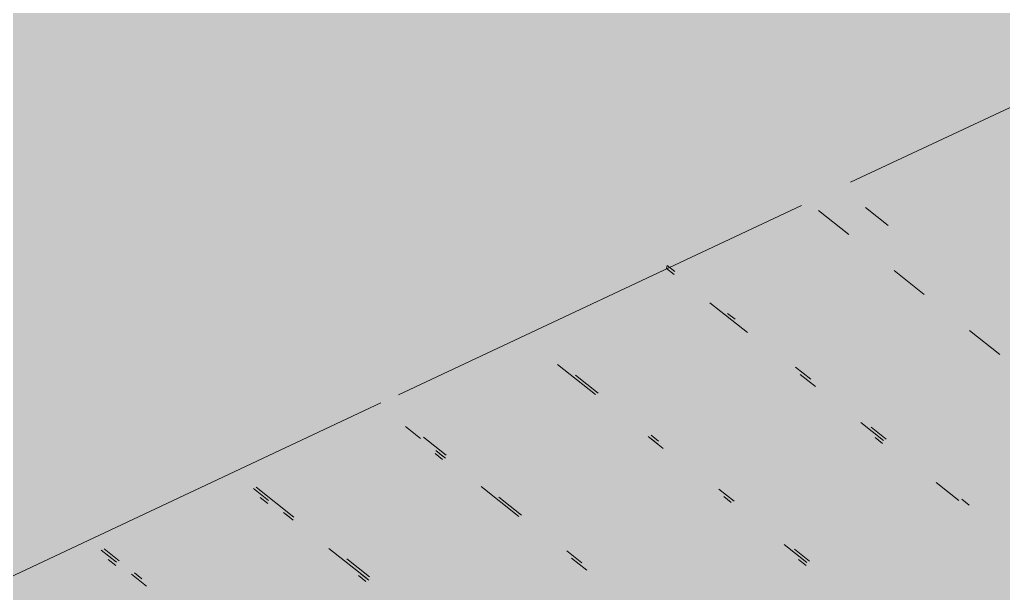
# Paper-space layout '03 3D Building and Roof' of a CAD drawing. Header units: millimetres. Extents: x 5 to 415, y 5 to 292.
# Drawn here: x 253.654 to 257.98, y 86.311 to 88.832 of the extents above; entities that cross this region are included whole.
import ezdxf

# ---------------------------------------------------------------- set-up
doc = ezdxf.new("R2010")
doc.units = ezdxf.units.MM
doc.layers.add('EXISTING', color=7, linetype='Continuous')
doc.layers.add('IMAGES', color=7, linetype='Continuous')

# ---------------------------------------------------------------- blocks, each defined once
blk = doc.blocks.new('SHEET_03')
at = {"layer": 'EXISTING', "color": 250, "lineweight": 9}
for p, q in [((257.3087, 88.1174), (260.9688, 89.8357)), ((255.3199, 87.1837), (257.0922, 88.0157)), ((257.1673, 87.993), (257.3001, 87.8877)), ((257.4738, 87.9273), (257.3742, 88.0063)), ((256.5023, 87.7522), (256.4991, 87.7386)), ((256.5323, 87.7123), (256.4991, 87.7386)), ((256.5355, 87.7259), (256.5023, 87.7522)), ((257.4993, 87.7296), (257.6321, 87.6243)), ((256.689, 87.5883), (256.8549, 87.4566)), ((256.801, 87.5152), (256.7678, 87.5415)), ((257.8313, 87.4662), (257.964, 87.3609)), ((256.0201, 87.3162), (256.186, 87.1845)), ((257.133, 87.2518), (257.0666, 87.3045)), ((256.1985, 87.1904), (256.0989, 87.2694)), ((257.0873, 87.2723), (257.1537, 87.2196)), ((253.432, 86.2974), (255.2428, 87.1475)), ((255.3512, 87.0441), (255.4175, 86.9914)), ((257.3529, 87.0616), (257.4525, 86.9825)), ((257.465, 86.9884), (257.3986, 87.0411)), ((255.5296, 86.9183), (255.43, 86.9973)), ((256.4184, 87.0002), (256.4848, 86.9475)), ((256.461, 86.9661), (256.4278, 86.9924)), ((256.4641, 86.9797), (256.4309, 87.006)), ((257.4493, 86.9689), (257.4161, 86.9953)), ((255.514, 86.8988), (255.4808, 86.9251)), ((255.4839, 86.9388), (255.5171, 86.9124)), ((255.5265, 86.9047), (255.4933, 86.931)), ((254.8607, 86.6462), (254.6947, 86.7779)), ((255.6831, 86.7807), (255.8491, 86.649)), ((257.6848, 86.7982), (257.7844, 86.7192)), ((254.6823, 86.772), (254.7486, 86.7193)), ((254.7455, 86.7057), (254.7123, 86.7321)), ((255.8616, 86.6549), (255.762, 86.7339)), ((256.796, 86.7163), (256.7297, 86.769)), ((256.7504, 86.7368), (256.7836, 86.7104)), ((257.8301, 86.6987), (257.7969, 86.725)), ((254.815, 86.6667), (254.8482, 86.6403)), ((254.8576, 86.6326), (254.8244, 86.6589)), ((257.0159, 86.5261), (257.1155, 86.447)), ((254.0133, 86.4999), (254.0797, 86.4472)), ((254.0922, 86.4531), (254.0258, 86.5058)), ((255.0142, 86.5086), (255.1802, 86.3769)), ((256.1271, 86.4442), (256.0608, 86.4969)), ((257.128, 86.4529), (257.0616, 86.5056)), ((254.0766, 86.4336), (254.0434, 86.4599)), ((255.1927, 86.3828), (255.0931, 86.4618)), ((256.0815, 86.4647), (256.1478, 86.412)), ((257.1124, 86.4334), (257.0792, 86.4598)), ((254.1461, 86.3946), (254.2125, 86.3419)), ((254.1918, 86.3741), (254.1586, 86.4004)), ((255.177, 86.3633), (255.1439, 86.3896)), ((255.1895, 86.3692), (255.1563, 86.3955))]:
    blk.add_line(p, q, dxfattribs=at)
at = {"layer": 'IMAGES', "color": 7}
for points in [[(253.5836, 88.7841), (258.4018, 88.7841), (253.5836, 88.8805), (258.4018, 88.8805)], [(253.3909, 88.6877), (258.1127, 88.6877), (253.3909, 88.7841), (258.1127, 88.7841)], [(253.2945, 88.5913), (257.92, 88.5913), (253.2945, 88.6877), (257.92, 88.6877)], [(257.92, 88.5913), (258.0164, 88.5913), (257.92, 88.6877), (258.0164, 88.6877)], [(253.0055, 88.4949), (257.7273, 88.4949), (253.0055, 88.5913), (257.7273, 88.5913)], [(257.7273, 88.4949), (257.8236, 88.4949), (257.7273, 88.5913), (257.8236, 88.5913)], [(257.8236, 88.4949), (257.92, 88.4949), (257.8236, 88.5913), (257.92, 88.5913)], [(257.92, 88.3985), (258.0164, 88.3985), (257.92, 88.5913), (258.0164, 88.5913)], [(252.9091, 88.3985), (257.6309, 88.3985), (252.9091, 88.4949), (257.6309, 88.4949)], [(257.6309, 88.3985), (257.7273, 88.3985), (257.6309, 88.4949), (257.7273, 88.4949)], [(257.7273, 88.3985), (257.92, 88.3985), (257.7273, 88.4949), (257.92, 88.4949)], [(252.7164, 88.3021), (257.3418, 88.3021), (252.7164, 88.3985), (257.3418, 88.3985)], [(257.3418, 88.3021), (257.4382, 88.3021), (257.3418, 88.3985), (257.4382, 88.3985)], [(257.4382, 88.3021), (257.5345, 88.3021), (257.4382, 88.3985), (257.5345, 88.3985)], [(257.5345, 88.3021), (257.7273, 88.3021), (257.5345, 88.3985), (257.7273, 88.3985)], [(257.7273, 88.3021), (257.8236, 88.3021), (257.7273, 88.3985), (257.8236, 88.3985)], [(257.8236, 88.3021), (257.92, 88.3021), (257.8236, 88.3985), (257.92, 88.3985)], [(257.92, 88.3021), (258.0164, 88.3021), (257.92, 88.3985), (258.0164, 88.3985)], [(252.3309, 88.2057), (257.1491, 88.2057), (252.3309, 88.3021), (257.1491, 88.3021)], [(257.1491, 88.2057), (257.2455, 88.2057), (257.1491, 88.3021), (257.2455, 88.3021)], [(257.2455, 88.2057), (257.3418, 88.2057), (257.2455, 88.3021), (257.3418, 88.3021)], [(257.3418, 88.2057), (257.5345, 88.2057), (257.3418, 88.3021), (257.5345, 88.3021)], [(257.5345, 88.2057), (257.6309, 88.2057), (257.5345, 88.3021), (257.6309, 88.3021)], [(257.6309, 88.2057), (257.7273, 88.2057), (257.6309, 88.3021), (257.7273, 88.3021)], [(257.7273, 88.2057), (257.8236, 88.2057), (257.7273, 88.3021), (257.8236, 88.3021)], [(257.8236, 88.2057), (257.92, 88.2057), (257.8236, 88.3021), (257.92, 88.3021)], [(257.92, 88.2057), (258.0164, 88.2057), (257.92, 88.3021), (258.0164, 88.3021)], [(252.2345, 88.1093), (256.9564, 88.1093), (252.2345, 88.2057), (256.9564, 88.2057)], [(256.9564, 88.1093), (257.0527, 88.1093), (256.9564, 88.2057), (257.0527, 88.2057)], [(257.0527, 88.1093), (257.1491, 88.1093), (257.0527, 88.2057), (257.1491, 88.2057)], [(257.1491, 88.1093), (257.2455, 88.1093), (257.1491, 88.2057), (257.2455, 88.2057)], [(257.2455, 88.1093), (257.4382, 88.1093), (257.2455, 88.2057), (257.4382, 88.2057)], [(257.4382, 88.1093), (257.5345, 88.1093), (257.4382, 88.2057), (257.5345, 88.2057)], [(257.5345, 88.1093), (257.6309, 88.1093), (257.5345, 88.2057), (257.6309, 88.2057)], [(257.6309, 88.1093), (257.7273, 88.1093), (257.6309, 88.2057), (257.7273, 88.2057)], [(257.7273, 88.1093), (257.8236, 88.1093), (257.7273, 88.2057), (257.8236, 88.2057)], [(257.8236, 88.1093), (257.92, 88.1093), (257.8236, 88.2057), (257.92, 88.2057)], [(257.92, 88.1093), (258.0164, 88.1093), (257.92, 88.2057), (258.0164, 88.2057)], [(251.8491, 88.0129), (256.6673, 88.0129), (251.8491, 88.1093), (256.6673, 88.1093)], [(256.6673, 88.0129), (256.86, 88.0129), (256.6673, 88.1093), (256.86, 88.1093)], [(256.86, 88.0129), (256.9564, 88.0129), (256.86, 88.1093), (256.9564, 88.1093)], [(256.9564, 88.0129), (257.0527, 88.0129), (256.9564, 88.1093), (257.0527, 88.1093)], [(257.0527, 88.0129), (257.3418, 88.0129), (257.0527, 88.1093), (257.3418, 88.1093)], [(257.3418, 88.0129), (257.4382, 88.0129), (257.3418, 88.1093), (257.4382, 88.1093)], [(257.4382, 88.0129), (257.5345, 88.0129), (257.4382, 88.1093), (257.5345, 88.1093)], [(257.5345, 88.0129), (257.6309, 88.0129), (257.5345, 88.1093), (257.6309, 88.1093)], [(257.6309, 88.0129), (257.92, 88.0129), (257.6309, 88.1093), (257.92, 88.1093)], [(257.92, 88.0129), (258.0164, 88.0129), (257.92, 88.1093), (258.0164, 88.1093)], [(251.6564, 87.9165), (256.4745, 87.9165), (251.6564, 88.0129), (256.4745, 88.0129)], [(256.4745, 87.9165), (256.5709, 87.9165), (256.4745, 88.0129), (256.5709, 88.0129)], [(256.5709, 87.9165), (256.6673, 87.9165), (256.5709, 88.0129), (256.6673, 88.0129)], [(256.6673, 87.8201), (256.7636, 87.8201), (256.6673, 88.0129), (256.7636, 88.0129)], [(256.7636, 87.9165), (256.86, 87.9165), (256.7636, 88.0129), (256.86, 88.0129)], [(256.86, 87.9165), (257.0527, 87.9165), (256.86, 88.0129), (257.0527, 88.0129)], [(257.0527, 87.9165), (257.1491, 87.9165), (257.0527, 88.0129), (257.1491, 88.0129)], [(257.1491, 87.9165), (257.2455, 87.9165), (257.1491, 88.0129), (257.2455, 88.0129)], [(257.2455, 87.9165), (257.3418, 87.9165), (257.2455, 88.0129), (257.3418, 88.0129)], [(257.3418, 87.9165), (257.4382, 87.9165), (257.3418, 88.0129), (257.4382, 88.0129)], [(257.4382, 87.9165), (257.5345, 87.9165), (257.4382, 88.0129), (257.5345, 88.0129)], [(257.5345, 87.9165), (257.6309, 87.9165), (257.5345, 88.0129), (257.6309, 88.0129)], [(257.6309, 87.9165), (258.1127, 87.9165), (257.6309, 88.0129), (258.1127, 88.0129)], [(251.56, 87.8201), (256.1855, 87.8201), (251.56, 87.9165), (256.1855, 87.9165)], [(256.1855, 87.8201), (256.3782, 87.8201), (256.1855, 87.9165), (256.3782, 87.9165)], [(256.3782, 87.8201), (256.4745, 87.8201), (256.3782, 87.9165), (256.4745, 87.9165)], [(256.4745, 87.7237), (256.5709, 87.7237), (256.4745, 87.9165), (256.5709, 87.9165)], [(256.5709, 87.8201), (256.6673, 87.8201), (256.5709, 87.9165), (256.6673, 87.9165)], [(256.7636, 87.8201), (256.86, 87.8201), (256.7636, 87.9165), (256.86, 87.9165)], [(256.86, 87.8201), (256.9564, 87.8201), (256.86, 87.9165), (256.9564, 87.9165)], [(256.9564, 87.8201), (257.0527, 87.8201), (256.9564, 87.9165), (257.0527, 87.9165)], [(257.0527, 87.8201), (257.1491, 87.8201), (257.0527, 87.9165), (257.1491, 87.9165)], [(257.1491, 87.8201), (257.2455, 87.8201), (257.1491, 87.9165), (257.2455, 87.9165)], [(257.2455, 87.8201), (257.3418, 87.8201), (257.2455, 87.9165), (257.3418, 87.9165)], [(257.3418, 87.8201), (257.4382, 87.8201), (257.3418, 87.9165), (257.4382, 87.9165)], [(257.4382, 87.8201), (257.5345, 87.8201), (257.4382, 87.9165), (257.5345, 87.9165)], [(257.5345, 87.8201), (257.6309, 87.8201), (257.5345, 87.9165), (257.6309, 87.9165)], [(257.6309, 87.8201), (257.7273, 87.8201), (257.6309, 87.9165), (257.7273, 87.9165)], [(257.7273, 87.8201), (257.8236, 87.8201), (257.7273, 87.9165), (257.8236, 87.9165)], [(257.8236, 87.8201), (258.2091, 87.8201), (257.8236, 87.9165), (258.2091, 87.9165)], [(251.2709, 87.7237), (256.1855, 87.7237), (251.2709, 87.8201), (256.1855, 87.8201)], [(256.1855, 87.7237), (256.3782, 87.7237), (256.1855, 87.8201), (256.3782, 87.8201)], [(256.3782, 87.7237), (256.4745, 87.7237), (256.3782, 87.8201), (256.4745, 87.8201)], [(256.5709, 87.7237), (256.6673, 87.7237), (256.5709, 87.8201), (256.6673, 87.8201)], [(256.6673, 87.7237), (256.7636, 87.7237), (256.6673, 87.8201), (256.7636, 87.8201)], [(256.7636, 87.7237), (256.86, 87.7237), (256.7636, 87.8201), (256.86, 87.8201)], [(256.86, 87.7237), (257.0527, 87.7237), (256.86, 87.8201), (257.0527, 87.8201)], [(257.0527, 87.7237), (257.1491, 87.7237), (257.0527, 87.8201), (257.1491, 87.8201)], [(257.1491, 87.7237), (257.2455, 87.7237), (257.1491, 87.8201), (257.2455, 87.8201)], [(257.2455, 87.7237), (257.3418, 87.7237), (257.2455, 87.8201), (257.3418, 87.8201)], [(257.3418, 87.7237), (257.4382, 87.7237), (257.3418, 87.8201), (257.4382, 87.8201)], [(257.4382, 87.7237), (257.6309, 87.7237), (257.4382, 87.8201), (257.6309, 87.8201)], [(257.6309, 87.6273), (257.7273, 87.6273), (257.6309, 87.8201), (257.7273, 87.8201)], [(257.7273, 87.7237), (257.8236, 87.7237), (257.7273, 87.8201), (257.8236, 87.8201)], [(257.8236, 87.7237), (257.92, 87.7237), (257.8236, 87.8201), (257.92, 87.8201)], [(257.92, 87.7237), (258.3055, 87.7237), (257.92, 87.8201), (258.3055, 87.8201)], [(251.0782, 87.6273), (255.8, 87.6273), (251.0782, 87.7237), (255.8, 87.7237)], [(255.8, 87.6273), (255.8964, 87.6273), (255.8, 87.7237), (255.8964, 87.7237)], [(255.8964, 87.6273), (255.9927, 87.6273), (255.8964, 87.7237), (255.9927, 87.7237)], [(255.9927, 87.6273), (256.0891, 87.6273), (255.9927, 87.7237), (256.0891, 87.7237)], [(256.0891, 87.6273), (256.1855, 87.6273), (256.0891, 87.7237), (256.1855, 87.7237)], [(256.1855, 87.6273), (256.2818, 87.6273), (256.1855, 87.7237), (256.2818, 87.7237)], [(256.2818, 87.6273), (256.4745, 87.6273), (256.2818, 87.7237), (256.4745, 87.7237)], [(256.4745, 87.6273), (256.6673, 87.6273), (256.4745, 87.7237), (256.6673, 87.7237)], [(256.6673, 87.6273), (256.7636, 87.6273), (256.6673, 87.7237), (256.7636, 87.7237)], [(256.7636, 87.6273), (256.86, 87.6273), (256.7636, 87.7237), (256.86, 87.7237)], [(256.86, 87.6273), (257.3418, 87.6273), (256.86, 87.7237), (257.3418, 87.7237)], [(257.3418, 87.6273), (257.4382, 87.6273), (257.3418, 87.7237), (257.4382, 87.7237)], [(257.4382, 87.6273), (257.5345, 87.6273), (257.4382, 87.7237), (257.5345, 87.7237)], [(257.5345, 87.6273), (257.6309, 87.6273), (257.5345, 87.7237), (257.6309, 87.7237)], [(257.7273, 87.6273), (257.8236, 87.6273), (257.7273, 87.7237), (257.8236, 87.7237)], [(257.8236, 87.6273), (257.92, 87.6273), (257.8236, 87.7237), (257.92, 87.7237)], [(257.92, 87.6273), (258.0164, 87.6273), (257.92, 87.7237), (258.0164, 87.7237)], [(250.9818, 87.5309), (255.7036, 87.5309), (250.9818, 87.6273), (255.7036, 87.6273)], [(255.7036, 87.5309), (255.8, 87.5309), (255.7036, 87.6273), (255.8, 87.6273)], [(255.8, 87.5309), (255.8964, 87.5309), (255.8, 87.6273), (255.8964, 87.6273)], [(255.8964, 87.5309), (255.9927, 87.5309), (255.8964, 87.6273), (255.9927, 87.6273)], [(255.9927, 87.5309), (256.0891, 87.5309), (255.9927, 87.6273), (256.0891, 87.6273)], [(256.0891, 87.5309), (256.1855, 87.5309), (256.0891, 87.6273), (256.1855, 87.6273)], [(256.1855, 87.5309), (256.2818, 87.5309), (256.1855, 87.6273), (256.2818, 87.6273)], [(256.2818, 87.5309), (256.3782, 87.5309), (256.2818, 87.6273), (256.3782, 87.6273)], [(256.3782, 87.5309), (256.4745, 87.5309), (256.3782, 87.6273), (256.4745, 87.6273)], [(256.4745, 87.5309), (256.5709, 87.5309), (256.4745, 87.6273), (256.5709, 87.6273)], [(256.5709, 87.5309), (256.6673, 87.5309), (256.5709, 87.6273), (256.6673, 87.6273)], [(256.6673, 87.5309), (256.7636, 87.5309), (256.6673, 87.6273), (256.7636, 87.6273)], [(256.7636, 87.5309), (256.86, 87.5309), (256.7636, 87.6273), (256.86, 87.6273)], [(256.86, 87.5309), (256.9564, 87.5309), (256.86, 87.6273), (256.9564, 87.6273)], [(256.9564, 87.5309), (257.4382, 87.5309), (256.9564, 87.6273), (257.4382, 87.6273)], [(257.4382, 87.5309), (257.5345, 87.5309), (257.4382, 87.6273), (257.5345, 87.6273)], [(257.5345, 87.5309), (257.6309, 87.5309), (257.5345, 87.6273), (257.6309, 87.6273)], [(257.6309, 87.5309), (257.7273, 87.5309), (257.6309, 87.6273), (257.7273, 87.6273)], [(257.7273, 87.5309), (257.92, 87.5309), (257.7273, 87.6273), (257.92, 87.6273)], [(257.92, 87.5309), (258.0164, 87.5309), (257.92, 87.6273), (258.0164, 87.6273)], [(250.6927, 87.4345), (255.7036, 87.4345), (250.6927, 87.5309), (255.7036, 87.5309)], [(255.7036, 87.4345), (255.8, 87.4345), (255.7036, 87.5309), (255.8, 87.5309)], [(255.8, 87.4345), (255.9927, 87.4345), (255.8, 87.5309), (255.9927, 87.5309)], [(255.9927, 87.4345), (256.0891, 87.4345), (255.9927, 87.5309), (256.0891, 87.5309)], [(256.0891, 87.4345), (256.1855, 87.4345), (256.0891, 87.5309), (256.1855, 87.5309)], [(256.1855, 87.4345), (256.3782, 87.4345), (256.1855, 87.5309), (256.3782, 87.5309)], [(256.3782, 87.4345), (256.4745, 87.4345), (256.3782, 87.5309), (256.4745, 87.5309)], [(256.4745, 87.4345), (256.5709, 87.4345), (256.4745, 87.5309), (256.5709, 87.5309)], [(256.5709, 87.4345), (256.6673, 87.4345), (256.5709, 87.5309), (256.6673, 87.5309)], [(256.6673, 87.4345), (256.7636, 87.4345), (256.6673, 87.5309), (256.7636, 87.5309)], [(256.7636, 87.4345), (256.9564, 87.4345), (256.7636, 87.5309), (256.9564, 87.5309)], [(256.9564, 87.4345), (257.0527, 87.4345), (256.9564, 87.5309), (257.0527, 87.5309)], [(257.0527, 87.4345), (257.5345, 87.4345), (257.0527, 87.5309), (257.5345, 87.5309)], [(257.5345, 87.4345), (257.6309, 87.4345), (257.5345, 87.5309), (257.6309, 87.5309)], [(257.6309, 87.4345), (257.7273, 87.4345), (257.6309, 87.5309), (257.7273, 87.5309)], [(257.7273, 87.4345), (257.8236, 87.4345), (257.7273, 87.5309), (257.8236, 87.5309)], [(257.8236, 87.4345), (258.0164, 87.4345), (257.8236, 87.5309), (258.0164, 87.5309)], [(250.5, 87.3381), (255.2218, 87.3381), (250.5, 87.4345), (255.2218, 87.4345)], [(255.2218, 87.3381), (255.3182, 87.3381), (255.2218, 87.4345), (255.3182, 87.4345)], [(255.3182, 87.3381), (255.4145, 87.3381), (255.3182, 87.4345), (255.4145, 87.4345)], [(255.4145, 87.3381), (255.6073, 87.3381), (255.4145, 87.4345), (255.6073, 87.4345)], [(255.6073, 87.3381), (255.7036, 87.3381), (255.6073, 87.4345), (255.7036, 87.4345)], [(255.7036, 87.3381), (255.9927, 87.3381), (255.7036, 87.4345), (255.9927, 87.4345)], [(255.9927, 87.3381), (256.0891, 87.3381), (255.9927, 87.4345), (256.0891, 87.4345)], [(256.0891, 87.3381), (256.1855, 87.3381), (256.0891, 87.4345), (256.1855, 87.4345)], [(256.1855, 87.3381), (256.6673, 87.3381), (256.1855, 87.4345), (256.6673, 87.4345)], [(256.6673, 87.3381), (256.7636, 87.3381), (256.6673, 87.4345), (256.7636, 87.4345)], [(256.7636, 87.3381), (256.86, 87.3381), (256.7636, 87.4345), (256.86, 87.4345)], [(256.86, 87.3381), (256.9564, 87.3381), (256.86, 87.4345), (256.9564, 87.4345)], [(256.9564, 87.3381), (257.0527, 87.3381), (256.9564, 87.4345), (257.0527, 87.4345)], [(257.0527, 87.3381), (257.1491, 87.3381), (257.0527, 87.4345), (257.1491, 87.4345)], [(257.1491, 87.3381), (257.2455, 87.3381), (257.1491, 87.4345), (257.2455, 87.4345)], [(257.2455, 87.3381), (257.6309, 87.3381), (257.2455, 87.4345), (257.6309, 87.4345)], [(257.6309, 87.3381), (257.7273, 87.3381), (257.6309, 87.4345), (257.7273, 87.4345)], [(257.7273, 87.3381), (257.8236, 87.3381), (257.7273, 87.4345), (257.8236, 87.4345)], [(257.8236, 87.3381), (257.92, 87.3381), (257.8236, 87.4345), (257.92, 87.4345)], [(257.92, 87.3381), (258.0164, 87.3381), (257.92, 87.4345), (258.0164, 87.4345)], [(250.4036, 87.2417), (255.2218, 87.2417), (250.4036, 87.3381), (255.2218, 87.3381)], [(255.2218, 87.1453), (255.3182, 87.1453), (255.2218, 87.3381), (255.3182, 87.3381)], [(255.3182, 87.2417), (255.5109, 87.2417), (255.3182, 87.3381), (255.5109, 87.3381)], [(255.5109, 87.2417), (255.6073, 87.2417), (255.5109, 87.3381), (255.6073, 87.3381)], [(255.6073, 87.2417), (255.7036, 87.2417), (255.6073, 87.3381), (255.7036, 87.3381)], [(255.7036, 87.2417), (255.8, 87.2417), (255.7036, 87.3381), (255.8, 87.3381)], [(255.8, 87.2417), (255.8964, 87.2417), (255.8, 87.3381), (255.8964, 87.3381)], [(255.8964, 87.2417), (255.9927, 87.2417), (255.8964, 87.3381), (255.9927, 87.3381)], [(255.9927, 87.2417), (256.1855, 87.2417), (255.9927, 87.3381), (256.1855, 87.3381)], [(256.1855, 87.2417), (256.2818, 87.2417), (256.1855, 87.3381), (256.2818, 87.3381)], [(256.2818, 87.2417), (256.7636, 87.2417), (256.2818, 87.3381), (256.7636, 87.3381)], [(256.7636, 87.2417), (256.9564, 87.2417), (256.7636, 87.3381), (256.9564, 87.3381)], [(256.9564, 87.2417), (257.1491, 87.2417), (256.9564, 87.3381), (257.1491, 87.3381)], [(257.1491, 87.2417), (257.2455, 87.2417), (257.1491, 87.3381), (257.2455, 87.3381)], [(257.2455, 87.2417), (257.3418, 87.2417), (257.2455, 87.3381), (257.3418, 87.3381)], [(257.3418, 87.2417), (257.8236, 87.2417), (257.3418, 87.3381), (257.8236, 87.3381)], [(257.8236, 87.2417), (257.92, 87.2417), (257.8236, 87.3381), (257.92, 87.3381)], [(257.92, 87.2417), (258.0164, 87.2417), (257.92, 87.3381), (258.0164, 87.3381)], [(250.2109, 87.1453), (254.8364, 87.1453), (250.2109, 87.2417), (254.8364, 87.2417)], [(254.8364, 87.1453), (254.9327, 87.1453), (254.8364, 87.2417), (254.9327, 87.2417)], [(254.9327, 87.1453), (255.0291, 87.1453), (254.9327, 87.2417), (255.0291, 87.2417)], [(255.0291, 87.1453), (255.1255, 87.1453), (255.0291, 87.2417), (255.1255, 87.2417)], [(255.1255, 87.1453), (255.2218, 87.1453), (255.1255, 87.2417), (255.2218, 87.2417)], [(255.3182, 87.1453), (255.4145, 87.1453), (255.3182, 87.2417), (255.4145, 87.2417)], [(255.4145, 87.1453), (255.5109, 87.1453), (255.4145, 87.2417), (255.5109, 87.2417)], [(255.5109, 87.1453), (255.6073, 87.1453), (255.5109, 87.2417), (255.6073, 87.2417)], [(255.6073, 87.1453), (255.8, 87.1453), (255.6073, 87.2417), (255.8, 87.2417)], [(255.8, 87.1453), (255.9927, 87.1453), (255.8, 87.2417), (255.9927, 87.2417)], [(255.9927, 87.1453), (256.0891, 87.1453), (255.9927, 87.2417), (256.0891, 87.2417)], [(256.0891, 87.1453), (256.2818, 87.1453), (256.0891, 87.2417), (256.2818, 87.2417)], [(256.2818, 87.1453), (256.3782, 87.1453), (256.2818, 87.2417), (256.3782, 87.2417)], [(256.3782, 87.1453), (256.9564, 87.1453), (256.3782, 87.2417), (256.9564, 87.2417)], [(256.9564, 87.1453), (257.0527, 87.1453), (256.9564, 87.2417), (257.0527, 87.2417)], [(257.0527, 87.1453), (257.2455, 87.1453), (257.0527, 87.2417), (257.2455, 87.2417)], [(257.2455, 87.1453), (257.3418, 87.1453), (257.2455, 87.2417), (257.3418, 87.2417)], [(257.3418, 87.1453), (257.4382, 87.1453), (257.3418, 87.2417), (257.4382, 87.2417)], [(257.4382, 87.1453), (257.92, 87.1453), (257.4382, 87.2417), (257.92, 87.2417)], [(257.92, 87.1453), (258.0164, 87.1453), (257.92, 87.2417), (258.0164, 87.2417)], [(249.8255, 87.0489), (254.6436, 87.0489), (249.8255, 87.1453), (254.6436, 87.1453)], [(254.6436, 87.0489), (254.8364, 87.0489), (254.6436, 87.1453), (254.8364, 87.1453)], [(254.8364, 87.0489), (254.9327, 87.0489), (254.8364, 87.1453), (254.9327, 87.1453)], [(254.9327, 87.0489), (255.1255, 87.0489), (254.9327, 87.1453), (255.1255, 87.1453)], [(255.1255, 87.0489), (255.2218, 87.0489), (255.1255, 87.1453), (255.2218, 87.1453)], [(255.2218, 87.0489), (255.3182, 87.0489), (255.2218, 87.1453), (255.3182, 87.1453)], [(255.3182, 87.0489), (255.4145, 87.0489), (255.3182, 87.1453), (255.4145, 87.1453)], [(255.4145, 87.0489), (255.5109, 87.0489), (255.4145, 87.1453), (255.5109, 87.1453)], [(255.5109, 87.0489), (255.6073, 87.0489), (255.5109, 87.1453), (255.6073, 87.1453)], [(255.6073, 87.0489), (255.9927, 87.0489), (255.6073, 87.1453), (255.9927, 87.1453)], [(255.9927, 87.0489), (256.0891, 87.0489), (255.9927, 87.1453), (256.0891, 87.1453)], [(256.0891, 87.0489), (256.1855, 87.0489), (256.0891, 87.1453), (256.1855, 87.1453)], [(256.1855, 87.0489), (256.2818, 87.0489), (256.1855, 87.1453), (256.2818, 87.1453)], [(256.2818, 87.0489), (256.3782, 87.0489), (256.2818, 87.1453), (256.3782, 87.1453)], [(256.3782, 87.0489), (256.4745, 87.0489), (256.3782, 87.1453), (256.4745, 87.1453)], [(256.4745, 87.0489), (256.5709, 87.0489), (256.4745, 87.1453), (256.5709, 87.1453)], [(256.5709, 87.0489), (257.1491, 87.0489), (256.5709, 87.1453), (257.1491, 87.1453)], [(257.1491, 87.0489), (257.2455, 87.0489), (257.1491, 87.1453), (257.2455, 87.1453)], [(257.2455, 87.0489), (257.3418, 87.0489), (257.2455, 87.1453), (257.3418, 87.1453)], [(257.3418, 87.0489), (257.4382, 87.0489), (257.3418, 87.1453), (257.4382, 87.1453)], [(257.4382, 87.0489), (257.5345, 87.0489), (257.4382, 87.1453), (257.5345, 87.1453)], [(257.5345, 87.0489), (258.0164, 87.0489), (257.5345, 87.1453), (258.0164, 87.1453)], [(249.8255, 86.9525), (254.4509, 86.9525), (249.8255, 87.0489), (254.4509, 87.0489)], [(254.4509, 86.9525), (254.5473, 86.9525), (254.4509, 87.0489), (254.5473, 87.0489)], [(254.5473, 86.9525), (254.6436, 86.9525), (254.5473, 87.0489), (254.6436, 87.0489)], [(254.6436, 86.9525), (254.8364, 86.9525), (254.6436, 87.0489), (254.8364, 87.0489)], [(254.8364, 86.9525), (255.0291, 86.9525), (254.8364, 87.0489), (255.0291, 87.0489)], [(255.0291, 86.9525), (255.1255, 86.9525), (255.0291, 87.0489), (255.1255, 87.0489)], [(255.1255, 86.9525), (255.2218, 86.9525), (255.1255, 87.0489), (255.2218, 87.0489)], [(255.2218, 86.9525), (255.3182, 86.9525), (255.2218, 87.0489), (255.3182, 87.0489)], [(255.3182, 86.9525), (255.5109, 86.9525), (255.3182, 87.0489), (255.5109, 87.0489)], [(255.5109, 86.9525), (255.6073, 86.9525), (255.5109, 87.0489), (255.6073, 87.0489)], [(255.6073, 86.9525), (255.7036, 86.9525), (255.6073, 87.0489), (255.7036, 87.0489)], [(255.7036, 86.9525), (256.1855, 86.9525), (255.7036, 87.0489), (256.1855, 87.0489)], [(256.1855, 86.9525), (256.2818, 86.9525), (256.1855, 87.0489), (256.2818, 87.0489)], [(256.2818, 86.9525), (256.3782, 86.9525), (256.2818, 87.0489), (256.3782, 87.0489)], [(256.3782, 86.9525), (256.4745, 86.9525), (256.3782, 87.0489), (256.4745, 87.0489)], [(256.4745, 86.9525), (256.5709, 86.9525), (256.4745, 87.0489), (256.5709, 87.0489)], [(256.5709, 86.9525), (256.6673, 86.9525), (256.5709, 87.0489), (256.6673, 87.0489)], [(256.6673, 86.9525), (257.1491, 86.9525), (256.6673, 87.0489), (257.1491, 87.0489)], [(257.1491, 86.9525), (257.2455, 86.9525), (257.1491, 87.0489), (257.2455, 87.0489)], [(257.2455, 86.9525), (257.3418, 86.9525), (257.2455, 87.0489), (257.3418, 87.0489)], [(257.3418, 86.9525), (257.5345, 86.9525), (257.3418, 87.0489), (257.5345, 87.0489)], [(257.5345, 86.9525), (257.6309, 86.9525), (257.5345, 87.0489), (257.6309, 87.0489)], [(257.6309, 86.9525), (257.7273, 86.9525), (257.6309, 87.0489), (257.7273, 87.0489)], [(257.7273, 86.9525), (258.1127, 86.9525), (257.7273, 87.0489), (258.1127, 87.0489)], [(249.44, 86.8561), (254.1618, 86.8561), (249.44, 86.9525), (254.1618, 86.9525)], [(254.1618, 86.8561), (254.2582, 86.8561), (254.1618, 86.9525), (254.2582, 86.9525)], [(254.2582, 86.8561), (254.4509, 86.8561), (254.2582, 86.9525), (254.4509, 86.9525)], [(254.4509, 86.8561), (254.6436, 86.8561), (254.4509, 86.9525), (254.6436, 86.9525)], [(254.6436, 86.8561), (254.74, 86.8561), (254.6436, 86.9525), (254.74, 86.9525)], [(254.74, 86.8561), (254.8364, 86.8561), (254.74, 86.9525), (254.8364, 86.9525)], [(254.8364, 86.8561), (254.9327, 86.8561), (254.8364, 86.9525), (254.9327, 86.9525)], [(254.9327, 86.8561), (255.0291, 86.8561), (254.9327, 86.9525), (255.0291, 86.9525)], [(255.0291, 86.8561), (255.1255, 86.8561), (255.0291, 86.9525), (255.1255, 86.9525)], [(255.1255, 86.8561), (255.2218, 86.8561), (255.1255, 86.9525), (255.2218, 86.9525)], [(255.2218, 86.8561), (255.3182, 86.8561), (255.2218, 86.9525), (255.3182, 86.9525)], [(255.3182, 86.8561), (255.4145, 86.8561), (255.3182, 86.9525), (255.4145, 86.9525)], [(255.4145, 86.8561), (255.6073, 86.8561), (255.4145, 86.9525), (255.6073, 86.9525)], [(255.6073, 86.8561), (255.7036, 86.8561), (255.6073, 86.9525), (255.7036, 86.9525)], [(255.7036, 86.8561), (256.2818, 86.8561), (255.7036, 86.9525), (256.2818, 86.9525)], [(256.2818, 86.8561), (256.3782, 86.8561), (256.2818, 86.9525), (256.3782, 86.9525)], [(256.3782, 86.8561), (256.4745, 86.8561), (256.3782, 86.9525), (256.4745, 86.9525)], [(256.4745, 86.8561), (256.5709, 86.8561), (256.4745, 86.9525), (256.5709, 86.9525)], [(256.5709, 86.8561), (256.6673, 86.8561), (256.5709, 86.9525), (256.6673, 86.9525)], [(256.6673, 86.8561), (256.7636, 86.8561), (256.6673, 86.9525), (256.7636, 86.9525)], [(256.7636, 86.8561), (256.86, 86.8561), (256.7636, 86.9525), (256.86, 86.9525)], [(256.86, 86.8561), (257.3418, 86.8561), (256.86, 86.9525), (257.3418, 86.9525)], [(257.3418, 86.8561), (257.4382, 86.8561), (257.3418, 86.9525), (257.4382, 86.9525)], [(257.4382, 86.8561), (257.5345, 86.8561), (257.4382, 86.9525), (257.5345, 86.9525)], [(257.5345, 86.8561), (257.6309, 86.8561), (257.5345, 86.9525), (257.6309, 86.9525)], [(257.6309, 86.8561), (257.7273, 86.8561), (257.6309, 86.9525), (257.7273, 86.9525)], [(257.7273, 86.8561), (257.8236, 86.8561), (257.7273, 86.9525), (257.8236, 86.9525)], [(257.8236, 86.8561), (258.3055, 86.8561), (257.8236, 86.9525), (258.3055, 86.9525)], [(249.2473, 86.7597), (254.1618, 86.7597), (249.2473, 86.8561), (254.1618, 86.8561)], [(254.1618, 86.7597), (254.2582, 86.7597), (254.1618, 86.8561), (254.2582, 86.8561)], [(254.2582, 86.7597), (254.3545, 86.7597), (254.2582, 86.8561), (254.3545, 86.8561)], [(254.3545, 86.7597), (254.4509, 86.7597), (254.3545, 86.8561), (254.4509, 86.8561)], [(254.4509, 86.7597), (254.5473, 86.7597), (254.4509, 86.8561), (254.5473, 86.8561)], [(254.5473, 86.7597), (254.6436, 86.7597), (254.5473, 86.8561), (254.6436, 86.8561)], [(254.6436, 86.7597), (254.74, 86.7597), (254.6436, 86.8561), (254.74, 86.8561)], [(254.74, 86.7597), (254.8364, 86.7597), (254.74, 86.8561), (254.8364, 86.8561)], [(254.8364, 86.7597), (254.9327, 86.7597), (254.8364, 86.8561), (254.9327, 86.8561)], [(254.9327, 86.7597), (255.0291, 86.7597), (254.9327, 86.8561), (255.0291, 86.8561)], [(255.0291, 86.7597), (255.4145, 86.7597), (255.0291, 86.8561), (255.4145, 86.8561)], [(255.4145, 86.7597), (255.5109, 86.7597), (255.4145, 86.8561), (255.5109, 86.8561)], [(255.5109, 86.7597), (255.6073, 86.7597), (255.5109, 86.8561), (255.6073, 86.8561)], [(255.6073, 86.7597), (255.8, 86.7597), (255.6073, 86.8561), (255.8, 86.8561)], [(255.8, 86.7597), (255.8964, 86.7597), (255.8, 86.8561), (255.8964, 86.8561)], [(255.8964, 86.7597), (256.3782, 86.7597), (255.8964, 86.8561), (256.3782, 86.8561)], [(256.3782, 86.7597), (256.4745, 86.7597), (256.3782, 86.8561), (256.4745, 86.8561)], [(256.4745, 86.7597), (256.5709, 86.7597), (256.4745, 86.8561), (256.5709, 86.8561)], [(256.5709, 86.7597), (256.7636, 86.7597), (256.5709, 86.8561), (256.7636, 86.8561)], [(256.7636, 86.7597), (256.86, 86.7597), (256.7636, 86.8561), (256.86, 86.8561)], [(256.86, 86.7597), (256.9564, 86.7597), (256.86, 86.8561), (256.9564, 86.8561)], [(256.9564, 86.7597), (257.4382, 86.7597), (256.9564, 86.8561), (257.4382, 86.8561)], [(257.4382, 86.7597), (257.5345, 86.7597), (257.4382, 86.8561), (257.5345, 86.8561)], [(257.5345, 86.7597), (257.6309, 86.7597), (257.5345, 86.8561), (257.6309, 86.8561)], [(257.6309, 86.7597), (257.7273, 86.7597), (257.6309, 86.8561), (257.7273, 86.8561)], [(257.7273, 86.7597), (257.8236, 86.7597), (257.7273, 86.8561), (257.8236, 86.8561)], [(257.8236, 86.7597), (257.92, 86.7597), (257.8236, 86.8561), (257.92, 86.8561)], [(257.92, 86.7597), (258.4018, 86.7597), (257.92, 86.8561), (258.4018, 86.8561)], [(249.1509, 86.6633), (253.7764, 86.6633), (249.1509, 86.7597), (253.7764, 86.7597)], [(253.7764, 86.6633), (253.9691, 86.6633), (253.7764, 86.7597), (253.9691, 86.7597)], [(253.9691, 86.6633), (254.0655, 86.6633), (253.9691, 86.7597), (254.0655, 86.7597)], [(254.0655, 86.6633), (254.2582, 86.6633), (254.0655, 86.7597), (254.2582, 86.7597)], [(254.2582, 86.6633), (254.3545, 86.6633), (254.2582, 86.7597), (254.3545, 86.7597)], [(254.3545, 86.6633), (254.4509, 86.6633), (254.3545, 86.7597), (254.4509, 86.7597)], [(254.4509, 86.6633), (254.5473, 86.6633), (254.4509, 86.7597), (254.5473, 86.7597)], [(254.5473, 86.6633), (254.6436, 86.6633), (254.5473, 86.7597), (254.6436, 86.7597)], [(254.6436, 86.6633), (254.8364, 86.6633), (254.6436, 86.7597), (254.8364, 86.7597)], [(254.8364, 86.6633), (254.9327, 86.6633), (254.8364, 86.7597), (254.9327, 86.7597)], [(254.9327, 86.6633), (255.0291, 86.6633), (254.9327, 86.7597), (255.0291, 86.7597)], [(255.0291, 86.6633), (255.1255, 86.6633), (255.0291, 86.7597), (255.1255, 86.7597)], [(255.1255, 86.6633), (255.5109, 86.6633), (255.1255, 86.7597), (255.5109, 86.7597)], [(255.5109, 86.6633), (255.6073, 86.6633), (255.5109, 86.7597), (255.6073, 86.7597)], [(255.6073, 86.6633), (255.7036, 86.6633), (255.6073, 86.7597), (255.7036, 86.7597)], [(255.7036, 86.6633), (255.8964, 86.6633), (255.7036, 86.7597), (255.8964, 86.7597)], [(255.8964, 86.6633), (255.9927, 86.6633), (255.8964, 86.7597), (255.9927, 86.7597)], [(255.9927, 86.6633), (256.5709, 86.6633), (255.9927, 86.7597), (256.5709, 86.7597)], [(256.5709, 86.6633), (256.6673, 86.6633), (256.5709, 86.7597), (256.6673, 86.7597)], [(256.6673, 86.6633), (256.86, 86.6633), (256.6673, 86.7597), (256.86, 86.7597)], [(256.86, 86.6633), (257.0527, 86.6633), (256.86, 86.7597), (257.0527, 86.7597)], [(257.0527, 86.6633), (257.5345, 86.6633), (257.0527, 86.7597), (257.5345, 86.7597)], [(257.5345, 86.6633), (257.6309, 86.6633), (257.5345, 86.7597), (257.6309, 86.7597)], [(257.6309, 86.6633), (257.7273, 86.6633), (257.6309, 86.7597), (257.7273, 86.7597)], [(257.7273, 86.6633), (257.92, 86.6633), (257.7273, 86.7597), (257.92, 86.7597)], [(257.92, 86.6633), (258.0164, 86.6633), (257.92, 86.7597), (258.0164, 86.7597)], [(248.8618, 86.5669), (253.68, 86.5669), (248.8618, 86.6633), (253.68, 86.6633)], [(253.68, 86.5669), (253.7764, 86.5669), (253.68, 86.6633), (253.7764, 86.6633)], [(253.7764, 86.4705), (253.8727, 86.4705), (253.7764, 86.6633), (253.8727, 86.6633)], [(253.8727, 86.5669), (254.0655, 86.5669), (253.8727, 86.6633), (254.0655, 86.6633)], [(254.0655, 86.5669), (254.1618, 86.5669), (254.0655, 86.6633), (254.1618, 86.6633)], [(254.1618, 86.5669), (254.2582, 86.5669), (254.1618, 86.6633), (254.2582, 86.6633)], [(254.2582, 86.5669), (254.3545, 86.5669), (254.2582, 86.6633), (254.3545, 86.6633)], [(254.3545, 86.5669), (254.4509, 86.5669), (254.3545, 86.6633), (254.4509, 86.6633)], [(254.4509, 86.5669), (254.5473, 86.5669), (254.4509, 86.6633), (254.5473, 86.6633)], [(254.5473, 86.5669), (254.6436, 86.5669), (254.5473, 86.6633), (254.6436, 86.6633)], [(254.6436, 86.5669), (254.74, 86.5669), (254.6436, 86.6633), (254.74, 86.6633)], [(254.74, 86.5669), (254.8364, 86.5669), (254.74, 86.6633), (254.8364, 86.6633)], [(254.8364, 86.5669), (254.9327, 86.5669), (254.8364, 86.6633), (254.9327, 86.6633)], [(254.9327, 86.4705), (255.0291, 86.4705), (254.9327, 86.6633), (255.0291, 86.6633)], [(255.0291, 86.5669), (255.1255, 86.5669), (255.0291, 86.6633), (255.1255, 86.6633)], [(255.1255, 86.5669), (255.6073, 86.5669), (255.1255, 86.6633), (255.6073, 86.6633)], [(255.6073, 86.5669), (255.7036, 86.5669), (255.6073, 86.6633), (255.7036, 86.6633)], [(255.7036, 86.5669), (255.8, 86.5669), (255.7036, 86.6633), (255.8, 86.6633)], [(255.8, 86.5669), (255.9927, 86.5669), (255.8, 86.6633), (255.9927, 86.6633)], [(255.9927, 86.5669), (256.0891, 86.5669), (255.9927, 86.6633), (256.0891, 86.6633)], [(256.0891, 86.5669), (256.1855, 86.5669), (256.0891, 86.6633), (256.1855, 86.6633)], [(256.1855, 86.5669), (256.7636, 86.5669), (256.1855, 86.6633), (256.7636, 86.6633)], [(256.7636, 86.4705), (256.86, 86.4705), (256.7636, 86.6633), (256.86, 86.6633)], [(256.86, 86.5669), (257.0527, 86.5669), (256.86, 86.6633), (257.0527, 86.6633)], [(257.0527, 86.5669), (257.1491, 86.5669), (257.0527, 86.6633), (257.1491, 86.6633)], [(257.1491, 86.5669), (257.6309, 86.5669), (257.1491, 86.6633), (257.6309, 86.6633)], [(257.6309, 86.5669), (257.7273, 86.5669), (257.6309, 86.6633), (257.7273, 86.6633)], [(257.7273, 86.5669), (257.8236, 86.5669), (257.7273, 86.6633), (257.8236, 86.6633)], [(257.8236, 86.5669), (257.92, 86.5669), (257.8236, 86.6633), (257.92, 86.6633)], [(257.92, 86.4705), (258.0164, 86.4705), (257.92, 86.6633), (258.0164, 86.6633)], [(253.5836, 86.3741), (253.68, 86.3741), (253.5836, 86.5669), (253.68, 86.5669)], [(253.68, 86.4705), (253.7764, 86.4705), (253.68, 86.5669), (253.7764, 86.5669)], [(253.8727, 86.4705), (253.9691, 86.4705), (253.8727, 86.5669), (253.9691, 86.5669)], [(253.9691, 86.4705), (254.0655, 86.4705), (253.9691, 86.5669), (254.0655, 86.5669)], [(254.0655, 86.4705), (254.1618, 86.4705), (254.0655, 86.5669), (254.1618, 86.5669)], [(254.1618, 86.4705), (254.2582, 86.4705), (254.1618, 86.5669), (254.2582, 86.5669)], [(254.2582, 86.4705), (254.3545, 86.4705), (254.2582, 86.5669), (254.3545, 86.5669)], [(254.3545, 86.4705), (254.8364, 86.4705), (254.3545, 86.5669), (254.8364, 86.5669)], [(254.8364, 86.4705), (254.9327, 86.4705), (254.8364, 86.5669), (254.9327, 86.5669)], [(255.0291, 86.4705), (255.1255, 86.4705), (255.0291, 86.5669), (255.1255, 86.5669)], [(255.1255, 86.4705), (255.2218, 86.4705), (255.1255, 86.5669), (255.2218, 86.5669)], [(255.2218, 86.4705), (255.8, 86.4705), (255.2218, 86.5669), (255.8, 86.5669)], [(255.8, 86.4705), (255.8964, 86.4705), (255.8, 86.5669), (255.8964, 86.5669)], [(255.8964, 86.4705), (255.9927, 86.4705), (255.8964, 86.5669), (255.9927, 86.5669)], [(255.9927, 86.4705), (256.0891, 86.4705), (255.9927, 86.5669), (256.0891, 86.5669)], [(256.0891, 86.4705), (256.1855, 86.4705), (256.0891, 86.5669), (256.1855, 86.5669)], [(256.1855, 86.4705), (256.2818, 86.4705), (256.1855, 86.5669), (256.2818, 86.5669)], [(256.2818, 86.4705), (256.7636, 86.4705), (256.2818, 86.5669), (256.7636, 86.5669)], [(256.86, 86.4705), (256.9564, 86.4705), (256.86, 86.5669), (256.9564, 86.5669)], [(256.9564, 86.4705), (257.0527, 86.4705), (256.9564, 86.5669), (257.0527, 86.5669)], [(257.0527, 86.4705), (257.1491, 86.4705), (257.0527, 86.5669), (257.1491, 86.5669)], [(257.1491, 86.4705), (257.8236, 86.4705), (257.1491, 86.5669), (257.8236, 86.5669)], [(257.8236, 86.4705), (257.92, 86.4705), (257.8236, 86.5669), (257.92, 86.5669)], [(253.68, 86.3741), (253.7764, 86.3741), (253.68, 86.4705), (253.7764, 86.4705)], [(253.7764, 86.3741), (253.8727, 86.3741), (253.7764, 86.4705), (253.8727, 86.4705)], [(253.8727, 86.3741), (253.9691, 86.3741), (253.8727, 86.4705), (253.9691, 86.4705)], [(253.9691, 86.3741), (254.0655, 86.3741), (253.9691, 86.4705), (254.0655, 86.4705)], [(254.0655, 86.3741), (254.1618, 86.3741), (254.0655, 86.4705), (254.1618, 86.4705)], [(254.1618, 86.3741), (254.2582, 86.3741), (254.1618, 86.4705), (254.2582, 86.4705)], [(254.2582, 86.3741), (254.3545, 86.3741), (254.2582, 86.4705), (254.3545, 86.4705)], [(254.3545, 86.3741), (254.4509, 86.3741), (254.3545, 86.4705), (254.4509, 86.4705)], [(254.4509, 86.3741), (254.8364, 86.3741), (254.4509, 86.4705), (254.8364, 86.4705)], [(254.8364, 86.3741), (255.0291, 86.3741), (254.8364, 86.4705), (255.0291, 86.4705)], [(255.0291, 86.3741), (255.2218, 86.3741), (255.0291, 86.4705), (255.2218, 86.4705)], [(255.2218, 86.3741), (255.3182, 86.3741), (255.2218, 86.4705), (255.3182, 86.4705)], [(255.3182, 86.3741), (255.4145, 86.3741), (255.3182, 86.4705), (255.4145, 86.4705)], [(255.4145, 86.3741), (255.8964, 86.3741), (255.4145, 86.4705), (255.8964, 86.4705)], [(255.8964, 86.3741), (255.9927, 86.3741), (255.8964, 86.4705), (255.9927, 86.4705)], [(255.9927, 86.3741), (256.0891, 86.3741), (255.9927, 86.4705), (256.0891, 86.4705)], [(256.0891, 86.3741), (256.1855, 86.3741), (256.0891, 86.4705), (256.1855, 86.4705)], [(256.1855, 86.3741), (256.2818, 86.3741), (256.1855, 86.4705), (256.2818, 86.4705)], [(256.2818, 86.3741), (256.3782, 86.3741), (256.2818, 86.4705), (256.3782, 86.4705)], [(256.3782, 86.3741), (256.86, 86.3741), (256.3782, 86.4705), (256.86, 86.4705)], [(256.86, 86.3741), (257.0527, 86.3741), (256.86, 86.4705), (257.0527, 86.4705)], [(257.0527, 86.3741), (257.2455, 86.3741), (257.0527, 86.4705), (257.2455, 86.4705)], [(257.2455, 86.3741), (257.3418, 86.3741), (257.2455, 86.4705), (257.3418, 86.4705)], [(257.3418, 86.3741), (257.4382, 86.3741), (257.3418, 86.4705), (257.4382, 86.4705)], [(257.4382, 86.3741), (257.92, 86.3741), (257.4382, 86.4705), (257.92, 86.4705)], [(257.92, 86.3741), (258.0164, 86.3741), (257.92, 86.4705), (258.0164, 86.4705)], [(253.5836, 86.2777), (253.68, 86.2777), (253.5836, 86.3741), (253.68, 86.3741)], [(253.68, 86.2777), (253.7764, 86.2777), (253.68, 86.3741), (253.7764, 86.3741)], [(253.7764, 86.2777), (253.8727, 86.2777), (253.7764, 86.3741), (253.8727, 86.3741)], [(253.8727, 86.2777), (253.9691, 86.2777), (253.8727, 86.3741), (253.9691, 86.3741)], [(253.9691, 86.2777), (254.0655, 86.2777), (253.9691, 86.3741), (254.0655, 86.3741)], [(254.0655, 86.2777), (254.1618, 86.2777), (254.0655, 86.3741), (254.1618, 86.3741)], [(254.1618, 86.2777), (254.2582, 86.2777), (254.1618, 86.3741), (254.2582, 86.3741)], [(254.2582, 86.2777), (254.3545, 86.2777), (254.2582, 86.3741), (254.3545, 86.3741)], [(254.3545, 86.2777), (254.4509, 86.2777), (254.3545, 86.3741), (254.4509, 86.3741)], [(254.4509, 86.2777), (254.5473, 86.2777), (254.4509, 86.3741), (254.5473, 86.3741)], [(254.5473, 86.2777), (255.1255, 86.2777), (254.5473, 86.3741), (255.1255, 86.3741)], [(255.1255, 86.2777), (255.4145, 86.2777), (255.1255, 86.3741), (255.4145, 86.3741)], [(255.4145, 86.2777), (255.5109, 86.2777), (255.4145, 86.3741), (255.5109, 86.3741)], [(255.5109, 86.2777), (255.9927, 86.2777), (255.5109, 86.3741), (255.9927, 86.3741)], [(255.9927, 86.2777), (256.0891, 86.2777), (255.9927, 86.3741), (256.0891, 86.3741)], [(256.0891, 86.2777), (256.1855, 86.2777), (256.0891, 86.3741), (256.1855, 86.3741)], [(256.1855, 86.2777), (256.2818, 86.2777), (256.1855, 86.3741), (256.2818, 86.3741)], [(256.2818, 86.2777), (256.3782, 86.2777), (256.2818, 86.3741), (256.3782, 86.3741)], [(256.3782, 86.2777), (256.4745, 86.2777), (256.3782, 86.3741), (256.4745, 86.3741)], [(256.4745, 86.2777), (257.0527, 86.2777), (256.4745, 86.3741), (257.0527, 86.3741)], [(257.0527, 86.2777), (257.1491, 86.2777), (257.0527, 86.3741), (257.1491, 86.3741)], [(257.1491, 86.2777), (257.2455, 86.2777), (257.1491, 86.3741), (257.2455, 86.3741)], [(257.2455, 86.2777), (257.3418, 86.2777), (257.2455, 86.3741), (257.3418, 86.3741)], [(257.3418, 86.2777), (257.4382, 86.2777), (257.3418, 86.3741), (257.4382, 86.3741)], [(257.4382, 86.2777), (257.5345, 86.2777), (257.4382, 86.3741), (257.5345, 86.3741)], [(257.5345, 86.2777), (258.0164, 86.2777), (257.5345, 86.3741), (258.0164, 86.3741)]]:
    blk.add_solid(points, dxfattribs=at)

psp = doc.layouts.new('03 3D Building and Roof')

# ---------------------------------------------------------------- block references
psp.add_blockref('SHEET_03', (0, 0))

doc.saveas('drawing.dxf')
